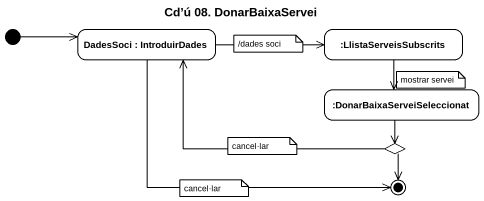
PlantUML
@startuml
title Cd’ú 08. DonarBaixaServei
hide empty description
state "DadesSoci : IntroduirDades" as DadesSoci
state ":LlistaServeisSubscrits" as LlistaServeisSubscrits
state ":DonarBaixaServeiSeleccionat" as DonarBaixaServeiSeleccionat
state choice1 <<choice>>
[*] -right-> DadesSoci
DadesSoci -right-> LlistaServeisSubscrits
LlistaServeisSubscrits --> DonarBaixaServeiSeleccionat
DonarBaixaServeiSeleccionat --> choice1
choice1 -left-> DadesSoci
DadesSoci -right-> [*]
choice1 --> [*]
note as N1
  /dades soci
end note
note as N2
  mostrar servei
end note
note as N3
  cancel·lar
end note
note as N4
  cancel·lar
end note
@enduml
